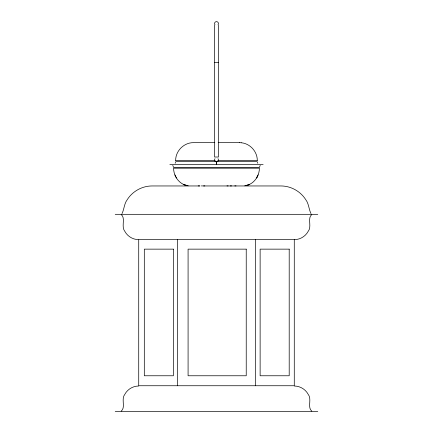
<?xml version="1.0" encoding="UTF-8"?>
<svg xmlns="http://www.w3.org/2000/svg" width="433" height="433" viewBox="0 0 433 433"><rect width="100%" height="100%" fill="white"/><g stroke="black" fill="none" stroke-linecap="round" stroke-linejoin="round"><path stroke-width="0.65" d="M175.668 160.573C175.441 150.971 184.047 142.419 193.632 142.657L214.784 142.657M175.603 162.256L175.17 163.257M244.78 185.817L249.191 184.555L247.649 185.162C254.761 182.883 259.41 175.5 259.394 168.183L173.601 168.183C173.579 175.506 178.239 182.883 185.351 185.162L183.809 184.555L188.22 185.817M257.364 176.588L256.563 177.985L258.122 174.905M260.222 165.374L259.394 167.452L173.601 167.452L172.778 165.374M122.03 213.583C124.244 209.171 124.13 203.58 127.383 199.451C132.693 191.202 142.186 185.974 152.005 185.957L199.949 185.957M311.792 214.541C307.084 218.286 312.139 226.519 308.177 231.346C305.514 236.348 300.074 239.633 294.408 239.638M121.208 411.128C125.916 407.383 120.861 399.15 124.823 394.322C127.486 389.321 132.926 386.041 138.592 386.03M214.562 62.552L218.438 62.552M218.167 142.657L239.352 142.657M241.224 142.76C250.101 143.496 257.456 151.674 257.283 160.573M175.695 160.573L215.261 160.573M217.691 160.573L257.256 160.573M175.695 161.628L257.256 161.628M169.866 164.529L263.134 164.529M198.233 185.909L199.564 185.909M201.334 185.909L202.438 185.909M203.629 185.909L204.82 185.909M226.984 185.909L228.126 185.909M230.242 185.909L231.579 185.909M234.8 185.909L236.023 185.909M202.936 185.957L280.995 185.957C290.814 185.974 300.307 191.202 305.617 199.451C308.87 203.58 308.756 209.171 310.97 213.583M115.221 214.319L317.779 214.319M115.221 411.35L317.779 411.35M239.325 142.657L241.23 142.76M138.592 239.638C132.926 239.633 127.486 236.348 124.823 231.346C120.861 226.519 125.916 218.286 121.208 214.541M294.408 386.03C300.074 386.041 305.514 389.321 308.177 394.322C312.139 399.15 307.084 407.383 311.792 411.128M176.437 177.985L174.905 174.905M257.781 163.257L257.354 162.256M255.335 239.671L255.335 385.743M218.449 25.255L218.449 157.011L214.562 157.011L214.552 25.255M216.5 161.628L216.5 164.54M216.451 161.628L216.451 164.54M177.557 239.671L177.557 385.743M218.01 158.705A1.949 1.949 0 0 1 217.831 161.357A1.949 1.949 0 0 1 215.169 161.357A1.949 1.949 0 0 1 214.99 158.705M214.99 24.827A1.949 1.949 0 0 1 215.169 22.175A1.949 1.949 0 0 1 217.831 22.175A1.949 1.949 0 0 1 218.01 24.827M294.278 239.671L138.722 239.671L138.722 385.743L294.278 385.743L294.278 239.671M173.379 249.143L144.308 249.143L144.308 375.768L173.379 375.768L173.379 249.143M246.231 249.143L188.084 249.143L188.084 375.768L246.231 375.768L246.231 249.143M289.201 249.143L260.13 249.143L260.13 375.768L289.201 375.768L289.201 249.143"/></g></svg>
